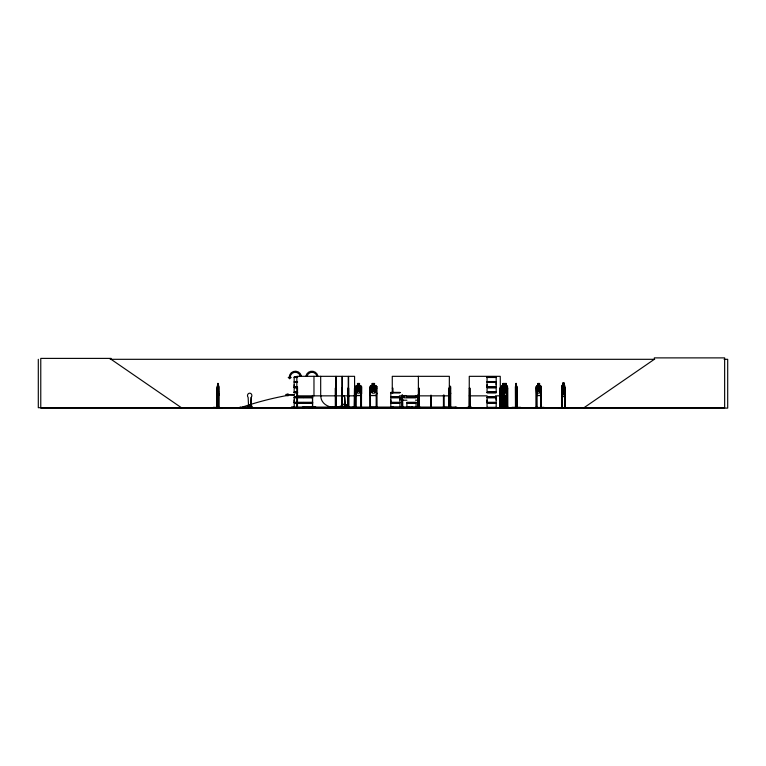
<?xml version="1.0" encoding="UTF-8"?>
<svg xmlns="http://www.w3.org/2000/svg" width="766" height="766" viewBox="0 0 766 766"><rect width="100%" height="100%" fill="white"/><g stroke="black" fill="none" stroke-linecap="round" stroke-linejoin="round"><path stroke-width="1.15" d="M303.154 402.284L294.173 402.284L294.182 400.043M297.562 386.926L294.173 386.926L294.182 384.685M390.823 402.284L390.823 397.793L399.957 397.793L399.948 402.284L390.823 402.284L390.832 400.043M399.948 400.043L399.948 397.793M487.052 402.284L487.052 397.793L496.186 397.793L496.177 402.284L487.052 402.284L487.061 400.043M487.052 386.926L487.052 382.445L496.186 382.445L496.177 386.926L487.052 386.926L487.061 384.685M496.177 400.043L496.177 397.793M496.177 384.685L496.177 382.445M287.901 394.835L287.901 393.973L287.901 395.802L287.901 394.94L294 395.093M294 394.71L287.901 394.71M298.75 407.694L291.367 407.301L315.898 407.34L291.434 407.34M348.099 406.823L349.823 406.928M248.529 406.765L250.788 406.765L251.181 397.363A2.442 2.193 -90 0 0 251.248 393.906A2.442 2.193 -90 0 0 248.136 393.906A2.442 2.193 -90 0 0 248.136 397.363L248.596 406.765M250.788 406.765L251.248 397.363M347.505 406.765L348.042 397.363A2.442 2.355 -90 0 0 348.731 395.629M332.329 407.33L363.448 407.646M516.667 395.553L516.82 393.159L516.753 395.553L515.518 395.553M218.597 395.476L218.607 385.873M218.875 393.159L218.607 395.553L217.209 395.553L217.046 393.159L217.305 395.476M511.956 407.34L520.631 407.34M249.84 405.702C250.472 405.022 249.697 405.147 249.85 405.702M250.281 405.674C249.41 404.678 250.233 406.229 250.185 405.128M249.917 405.157L250.329 405.702M213.312 407.34L222.236 407.704M345.715 405.492L346.194 405.157L345.916 405.702M345.801 405.262L346.356 405.415L345.705 405.338M249.994 405.338L249.955 405.262M346.136 405.166L345.782 405.626M346.558 405.492L345.878 405.338L346.423 405.549M346.069 405.204L345.868 405.559M346.347 405.664L346.347 405.702M390.794 407.694L390.832 403.184L399.957 403.184L399.957 407.512L390.756 407.541M496.196 392.345L487.004 392.336L496.196 392.154L496.177 387.835L487.052 387.835L487.052 392.154L496.177 392.039M487.023 407.694L487.061 403.184L496.186 403.184L496.186 407.512L487.004 407.531M564.456 396.577L564.944 392.46L564.523 394.844L562.11 394.844M564.839 386.035L564.523 396.577L562.033 396.577L561.756 394.174L561.794 386.016L562.187 385.154L564.59 385.154L564.925 407.704M218.578 391.235L218.281 393.159L217.716 393.159L217.716 385.949M506.316 385.873L507.59 386.715L507.102 395.553L501.931 395.553L501.404 393.169L502.027 395.476L507.149 395.476M558.443 407.694L568.401 407.646M565.203 407.646L565.145 388.19L564.628 388.19L564.599 407.704M515.604 385.873L515.595 395.553M507.169 407.646L507.216 388.19L507.772 388.19L507.81 407.704M216.931 388.19L216.95 407.704L217.027 386.725L217.697 385.873M540.652 395.553L541.294 386.715L540.633 385.873M250.195 405.281L249.764 405.338M564.331 390.526L563.814 392.441L562.857 392.441L562.34 390.526L562.857 385.241M359.522 385.873L360.901 385.873L361.629 386.715L361.59 393.169L360.834 395.476L356.085 395.476M360.882 395.553L361.629 393.169M504.009 407.646L504.363 385.873M533.567 407.646L544.004 407.34M417.537 400.158L418.389 397.841L417.594 400.235L415.488 400.158M420.591 407.646L406.89 407.694M420.601 407.34L406.918 407.388M466.963 407.656L471.53 407.704M467.001 407.34L471.521 407.301M471.492 407.34L467.001 407.608M376.977 393.169L376.154 395.553L370.514 395.553L369.767 393.169M449.814 395.476L450.609 393.159M449.872 395.553L450.695 393.169M353.011 407.694L352.896 407.129M346.002 405.473L346.366 405.3M562.12 386.887L561.756 387.778L562.129 386.964M400.647 407.34L420.639 407.704M504.038 390.018L502.563 392.355L503.674 389.492L502.611 386.744L504.009 388.946M346.222 405.358L345.859 405.511M403.423 396.788L404.122 397.008L404.955 395.447M294.278 407.694L294.182 403.184L303.154 403.184M296.729 407.33L296.873 376.326L335.92 376.326L335.977 407.704M369.585 407.646L369.652 406.995M392.154 407.646L392.345 406.995M443.303 407.646L443.37 406.995M417.164 395.907L416.053 397.832L406.909 397.793M501.376 407.704L501.404 386.725L501.941 385.873L503.157 385.873M501.606 407.704L501.998 385.873M540.71 395.553L536.669 395.553L536.143 386.725L536.736 385.873L537.895 385.873M505.187 383.469L505.225 385.949L504.555 386.753L505.158 393.159L506.278 393.159L506.881 391.235L506.278 383.546M355.472 407.704L355.405 386.725L356.094 385.873L357.502 385.873M360.92 395.553L356.037 395.553L355.51 386.763L356.133 385.949L360.872 385.949L361.523 386.753L361.475 407.704M240.869 407.684L239.978 407.129L247.265 407.388M242.87 407.684L242.449 407.694M248.605 406.114L248.433 407.694M248.998 407.675L249.218 407.531M345.026 407.129L345.026 406.114L344.231 406.114L343.953 407.675L344.566 407.694M347.113 407.531L348.042 407.665L347.898 388.19L348.702 388.19L348.712 407.704M349.172 407.694L349.363 407.129M349.775 407.675L350.014 407.531M408.68 407.493L409.35 407.684L408.881 406.995M410.499 407.694L411.122 407.32M410.93 407.684L411.486 406.995L411.639 407.704M584.018 407.704L654.336 359.311L654.336 357.885L724.646 357.885L724.646 407.704L38.3 407.704L38.3 359.311M243.061 407.704L243.483 407.704M252.11 407.704L251.899 406.114L250.769 406.114M344.882 407.531L344.231 407.388M349.823 407.704L349.363 407.388M294.154 392.163L297.562 392.384M407.186 397.075L405.75 395.447M110.189 359.311L654.7 359.311M724.109 359.311L727.7 359.311L727.7 408.115L40.77 408.115L40.77 358.392L111.089 358.392L111.089 359.311L181.398 407.704M294.163 377.035L297.562 377.025M487.042 377.035L496.196 377.035M297.562 377.207L294.163 377.217L294.182 381.545L297.562 381.545M294.182 377.485L297.572 377.485M487.061 377.485L496.177 377.485M294.115 381.851L297.543 381.851M486.985 381.851L496.244 381.851M294.115 382.129L297.543 382.129M486.985 382.129L496.244 382.129M297.562 382.445L294.173 382.445L294.173 386.926M217.621 383.469L218.3 383.469L218.578 386.753L218.616 407.704M506.383 383.469L505.12 383.469L505.158 385.949M217.64 383.546L218.281 383.546M357.53 383.546L359.503 383.546M374.497 383.546L372.257 383.546L372.257 385.949L371.05 386.753L371.05 391.235L372.257 393.159L374.497 393.159L375.694 391.235L375.694 386.753L374.497 385.949L374.574 383.469L372.171 383.469L372.171 385.873L370.533 385.873L369.767 386.725L369.806 407.704M503.157 383.546L504.804 383.546M505.158 383.546L506.345 383.546M515.872 383.546L516.408 383.546M537.895 383.546L539.542 383.546M218.176 383.948L218.176 384.752M563.843 384.484L562.742 384.484L562.263 387.768L562.78 394.174L563.738 394.174L564.255 392.249L563.814 385.241M562.78 384.561L563.814 384.561M374.574 385.873L376.125 385.873L376.977 386.715L377.035 407.646M504.296 385.873L505.187 385.873M515.939 385.873L515.365 386.725L515.48 407.704M516.351 385.873L516.897 386.753L516.897 407.704M539.542 385.873L540.691 385.873M217.228 385.949L218.674 385.949M370.572 385.949L376.096 385.949L376.901 386.753M501.969 385.949L507.149 385.949M515.528 385.949L516.734 385.949M536.707 385.949L540.672 385.949M561.794 386.016L561.842 407.704L562.416 406.995M562.857 386.007L563.422 388.238L564.293 386.035L563.642 388.793L564.331 391.55L563.431 389.3L562.704 391.694L563.221 388.774L562.57 386.035L563.814 386.035M218.894 386.715L218.817 407.704M516.916 386.715L516.753 407.704M536.143 386.725L536.171 407.704M541.294 386.715L541.15 407.704L540.949 388.19M504.746 386.753L503.157 386.753L503.157 391.235L504.746 391.235M562.043 386.887L562.818 386.887M563.776 386.887L564.877 387.73M562.062 386.964L564.504 386.964M294.115 387.242L297.543 387.242M486.985 387.242L496.244 387.242M294.115 387.519L297.543 387.519M486.985 387.519L496.244 387.519M297.562 387.835L294.173 387.835L294.173 392.154L297.562 392.154L294.182 392.039M296.873 388.19L297.534 388.19L297.457 407.704M342.364 388.19L341.722 388.19L341.703 407.704M354.581 388.19L354.218 407.704M361.523 388.19L360.824 388.19L360.891 407.704M369.729 388.19L370.39 388.19L370.466 407.704M376.901 388.19L376.24 388.19L376.163 407.704M392.269 388.19L392.939 388.19L392.939 392.891M418.38 388.19L419.059 388.19L419.117 407.704M450.609 388.19L449.948 388.19L449.872 407.704M469.271 388.19L469.951 388.19L470.008 407.704M501.433 388.19L502.075 388.19L502.132 407.704M503.961 388.19L504.516 388.19M536.171 388.19L536.813 388.19L536.87 407.704M561.842 388.19L562.139 407.704L562.158 406.995M515.872 391.235L515.872 386.696L516.207 388.946C516.849 380.74 516.849 398.492 516.207 390.018L515.815 392.393L515.796 386.744L515.834 407.704L515.882 406.995L515.374 407.704M390.813 392.393L399.967 392.393M561.794 392.46L562.177 394.844M294.163 392.546L297.562 392.546M399.967 392.575L390.813 392.546L390.832 396.893L399.957 396.893M487.042 392.556L496.196 392.575M294.182 392.834L297.572 392.834M390.832 392.834L399.948 392.834M487.061 392.834L496.177 392.834M355.443 393.169L356.037 395.553M504.746 393.159L503.157 393.159L502.305 391.235L502.305 386.753L503.157 385.949L503.157 383.469M541.294 393.169L540.614 395.476L536.707 395.476M217.228 395.476L218.674 395.476M370.572 395.476L376.096 395.476M515.528 395.476L516.734 395.476M296.873 395.85L335.92 395.85M336.092 395.85L342.067 395.85M342.268 395.85L348.243 395.85M348.607 395.85L354.581 395.85M399.373 395.85L449.355 395.85M469.271 395.85L487.138 395.85M495.478 395.85L500.246 395.85M294.173 396.893L303.154 396.893M303.585 396.893L312.566 396.893M406.909 396.893L416.043 396.893M487.052 396.893L496.186 396.893M294.115 397.209L303.212 397.209M303.528 397.209L312.624 397.209M390.756 397.209L400.015 397.209M406.851 397.209L416.11 397.209M486.985 397.209L496.244 397.209M344.011 395.629A2.442 2.355 -90 0 0 344.7 397.363L345.188 406.765L347.553 406.765M294.115 397.487L303.212 397.487M303.528 397.487L312.624 397.487M390.756 397.487L400.015 397.487M406.851 397.487L416.11 397.487M486.985 397.487L496.244 397.487M311.954 397.717L312.461 397.717M303.154 397.793L294.173 397.793L294.173 402.284M303.585 397.793L312.566 397.793M406.43 397.832L404.324 397.832L403.194 395.907M406.928 400.235L402.657 400.235L401.959 397.841L402.744 400.158M303.585 402.284L312.566 402.284M406.909 402.284L416.043 402.284M294.115 402.59L303.212 402.59M303.528 402.59L312.624 402.59M390.756 402.59L400.015 402.59M406.851 402.59L416.11 402.59M486.985 402.59L496.244 402.59M294.115 402.868L303.212 402.868M303.528 402.868L312.624 402.868M390.756 402.868L400.015 402.868M406.851 402.868L416.11 402.868M486.985 402.868L496.244 402.868M303.585 403.184L312.566 403.184M250.75 404.994L249.668 404.994L249.668 407.129M345.456 404.994L346.586 404.994L346.586 407.129M345.983 405.166L346.558 405.338M348.291 406.114L347.496 406.114L347.505 407.388M244.364 406.928L245.991 406.928M216.711 406.995L217.238 406.995M218.329 406.995L218.856 406.995M247.983 407.129L251.641 407.129L251.641 406.114M296.796 406.995L297.61 406.995L297.61 407.704M469.204 406.995L470.018 406.995M499.662 406.995L500.466 406.995M501.366 406.995L502.142 406.995M503.904 406.995L504.555 407.646M506.747 406.995L505.962 406.995L505.972 407.704M507.159 406.995L507.829 406.995M516.705 406.995L517.165 407.704M536.88 406.995L536.104 406.995L536.114 407.704M541.485 406.995L540.7 406.995L540.892 407.704M564.571 406.995L565.203 406.995M315.898 407.301L308.583 407.704M370.466 407.196L376.163 407.196M431.382 407.301L431.315 395.237M444.184 407.196L451.796 407.646M498.216 407.656L510.903 407.646M390.832 407.388L399.948 407.388M487.061 407.388L496.177 407.388M352.398 407.684L352.025 407.129M450.753 407.646L450.695 386.715L449.843 385.873M336.082 407.646L336.092 376.326L342.067 376.326L341.962 407.704M251.286 407.531L251.89 407.388L239.72 407.675L251.641 407.675M504.315 407.656L504.296 388.19M504.095 407.646L504.181 388.19M564.216 387.759L563.345 389.961L562.809 387.778L562.78 392.249L563.738 392.249L563.738 387.768L562.503 387.759L563.144 390.507L562.522 393.408L563.364 391.033L564.255 393.37L563.565 390.526L564.226 387.855L563.738 384.561M505.589 386.753L504.746 385.949L504.804 383.469L503.099 383.469L503.099 385.873M415.45 395.447L416.283 397.008L416.943 396.788M507.092 385.873L507.475 407.704M564.437 386.887L564.772 387.768M504.382 395.476L504.028 393.159L504.354 395.553M515.633 391.235L516.332 393.159L516.351 383.469M344.662 397.363L345.15 406.765M564.858 396.223L564.829 407.704M563.92 385.154L563.92 382.761L562.818 382.761L562.857 390.526L563.814 390.526L563.843 382.761M562.359 395.074L562.388 407.704M541.418 407.704L541.418 388.19L540.767 388.19L540.719 407.704M541.39 406.995L541.294 407.704M539.542 385.949L539.59 383.469L537.837 383.469L537.043 391.235L537.895 393.159L539.484 393.159L540.327 391.235L540.327 386.753L539.484 385.949L539.484 383.546M537.952 383.546L537.952 385.949M536.631 388.19L536.688 407.704M536.554 406.995L536.526 407.704M536.344 388.19L536.344 407.704M517.012 388.19L517.002 407.704M516.408 385.949L516.428 383.469L515.853 383.469L515.585 407.704M515.939 383.469L515.949 385.949M507.59 406.995L507.59 407.704M507.398 406.995L507.398 407.704M506.68 395.074L506.68 407.704M506.498 395.074L506.498 407.704M506.316 383.469L506.345 385.949M506.412 406.995L506.393 407.704M506.211 395.074L506.154 407.704M506.029 395.074L506.029 407.704M504.516 395.074L504.526 407.704M501.893 388.19L501.95 407.704M501.816 406.995L501.72 407.704M500.16 406.995L500.141 407.704M499.959 406.995L499.987 407.704M499.882 388.19L499.815 407.704M499.662 407.704L499.719 388.19L500.399 388.19L500.457 407.704L500.246 376.326L469.271 376.326L469.204 407.704M469.788 388.19L469.855 407.704M469.682 406.995L469.702 407.704M469.51 406.995L469.529 407.704M469.424 388.19L469.309 407.704M456.699 407.704L456.699 407.1L302.388 407.1L302.388 407.704M455.272 407.1L455.272 407.704M450.532 406.995L450.532 407.704M450.025 406.995L450.025 407.704M449.575 407.704L449.508 388.19L448.838 388.19L448.771 407.704M449.269 406.995L449.249 407.704L449.355 376.326L392.269 376.326L392.278 392.891M449.077 406.995L449.096 407.704M448.991 388.19L448.933 407.704M444.108 395.074L444.184 407.704M444.031 406.995L444.031 407.704M443.447 395.074L443.447 407.704M431.239 406.995L431.239 407.704M430.865 407.1L430.865 407.704M430.731 406.995L430.731 407.704M430.655 395.237L430.578 407.704M418.897 388.19L418.964 407.704M418.82 406.995L418.791 407.704M418.533 388.19L418.533 407.704M418.38 376.326L418.418 407.704M418.255 395.074L418.236 407.704L418.169 395.074M417.738 406.995L417.738 407.704M416.11 407.608L416.043 403.184L406.909 403.184L406.909 407.512M412.175 406.995L412.242 407.704M412.118 406.995L412.127 407.704M411.984 406.995L411.984 407.704M408.747 406.995L408.766 407.704M408.623 406.995L408.632 407.704M408.278 406.995L408.154 407.704M408.144 406.995L408.029 407.704M402.782 406.995L402.782 407.704L402.619 395.074M402.523 406.995L402.543 407.704M402.093 395.074L402.188 407.704M402.006 395.074L402.064 407.704M393.006 407.196L393.006 407.704M392.862 406.995L392.939 407.704M392.202 406.995L392.173 407.704M392 407.1L392 407.704M376.824 406.995L376.824 407.704M376.307 406.995L376.307 407.704M370.313 406.995L370.313 407.704M361.59 406.995L361.59 407.704M361.389 388.19L361.284 407.704M360.949 388.19L360.949 407.704M360.757 406.995L360.757 407.704M359.455 383.546L359.455 385.949M357.569 383.546L357.569 385.949L356.544 386.753L356.544 391.235L357.569 393.159L359.503 393.159L360.527 391.235L360.527 386.753L359.503 385.949L359.522 383.469L357.463 383.469L357.53 385.949M355.999 406.995L355.999 407.704M355.797 388.19L355.797 407.704L355.931 388.19L355.233 388.19L355.261 407.704M355.165 406.995L355.165 407.704M354.639 407.704L354.581 376.326L348.607 376.326L348.597 407.704M354.476 388.19L354.466 407.704M354.198 406.995L354.16 407.704M348.453 388.19L348.463 407.704M348.233 407.704L348.243 376.326L342.268 376.326L342.373 407.704L342.431 406.995M348.147 388.19L348.137 407.704M347.764 406.114L347.831 407.704M346.538 404.994L346.538 407.129M345.504 404.994L345.456 407.129M344.757 406.114L344.757 407.388M344.509 406.114L344.509 407.129M343.197 407.1L343.197 407.704M342.115 388.19L342.096 407.704M341.818 388.19L341.827 407.704M336.207 407.704L336.188 388.19L335.259 388.19L335.336 407.704M335.843 388.19L335.843 407.704M335.182 406.995L335.182 407.704M320.686 376.326L320.686 395.85M313.974 376.326L313.974 395.85M312.566 395.505L312.643 407.704M312.461 395.438L312.49 407.704M303.805 407.1L303.805 407.704M296.949 406.995L296.949 407.704M294 394.327L294 395.447M250.674 404.994L250.769 407.129M249.745 404.994L249.745 407.129M248.854 407.129L248.854 406.114L247.724 406.114L247.724 407.388M242.315 407.388L242.315 407.129A313.533 313.418 90 0 1 248.845 404.984M218.549 395.074L218.569 407.704M218.387 395.074L218.367 407.704M218.224 383.469L218.195 385.949M217.697 383.469L217.64 385.949M217.199 407.704L217.18 388.19L216.749 407.704M250.721 404.4A313.533 313.418 90 0 1 287.911 395.342M344.652 403.529A13.529 11.04 0 0 1 329.323 406.583A13.529 11.04 0 0 1 320.868 395.696M301.325 375.78A6.147 6.147 0 0 0 289.232 377.379L288.217 377.379L289.692 378.797L291.176 377.379L290.151 377.379A5.132 5.132 0 0 1 300.243 376.049M305.979 375.78A6.147 6.147 0 0 1 317.861 375.78M307.061 376.049A5.132 5.132 0 0 1 316.98 376.049M286.273 394.653C286.283 397.851 286.283 392.546 286.273 394.653M218.415 392.259L217.898 390.018C217.209 398.272 217.151 380.951 217.889 388.946L218.367 386.706L218.415 392.259M506.862 392.259L505.819 390.018L504.775 392.355L505.56 389.492L504.871 386.706L505.799 388.946L506.814 386.744L506.058 389.501L506.862 392.259M540.25 392.259L539.704 392.336L538.776 390.018L537.301 392.355L538.412 389.492L537.349 386.744L538.747 388.946L540.193 386.744L539.111 389.501L540.25 392.259M360.288 392.259L359.58 392.269L358.488 390.018C357.818 393.848 355.146 392.384 358.048 389.492C355.319 386.773 357.751 385.279 358.459 388.946C359.13 385.279 361.724 386.753 358.9 389.501L360.288 392.259M375.474 392.259L374.66 392.269L373.387 390.018C372.477 393.647 369.509 392.929 372.87 389.492C369.691 386.734 372.525 385.298 373.339 388.946C374.248 385.49 377.121 386.217 373.865 389.501L375.474 392.259M496.196 377.217L487.042 377.217L487.061 381.545L496.186 381.545L496.186 377.217M563.642 383.239L563.029 383.239L563.029 384.034L563.642 384.034L563.642 383.239M359.158 383.948L357.913 383.948L357.913 384.752L359.158 384.752L359.158 383.948M374.095 383.948L372.649 383.948L372.649 384.752L374.095 384.752L374.095 383.948M504.459 383.948L503.444 383.948L503.444 384.752L504.459 384.752L504.459 383.948M506.077 383.948L505.359 383.948L505.359 384.752L506.077 384.752L506.077 383.948M539.197 383.948L538.182 383.948L538.182 384.752L539.197 384.752L539.197 383.948M563.565 384.963L562.953 384.963L562.953 385.767L563.565 385.767L563.565 384.963M218.281 386.753L217.716 386.753L217.716 391.235L218.281 391.235L218.281 386.753M359.503 386.753L357.569 386.753L357.569 391.235L359.503 391.235L359.503 386.753M374.497 386.753L372.257 386.753L372.257 391.235L374.497 391.235L374.497 386.753M506.278 386.753L505.158 386.753L505.158 391.235L506.278 391.235L506.278 386.753M539.484 386.753L537.895 386.753L537.895 391.235L539.484 391.235L539.484 386.753M506.556 386.715L505.953 385.873L506.498 386.753M417.594 407.704L417.642 395.074L417.566 407.704"/></g></svg>
